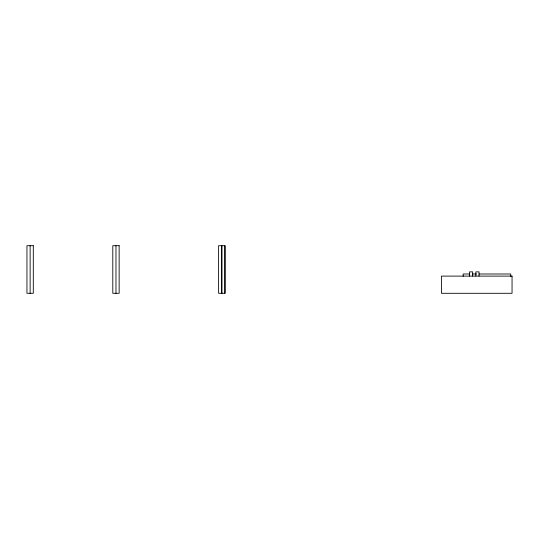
<?xml version="1.0" encoding="UTF-8"?>
<svg xmlns="http://www.w3.org/2000/svg" width="539" height="539" viewBox="0 0 539 539"><rect width="100%" height="100%" fill="white"/><g stroke="black" fill="none" stroke-linecap="round" stroke-linejoin="round"><path stroke-width="0.81" d="M224.958 293.297L224.958 245.703L218.612 245.703L218.612 293.297L224.958 293.297L224.958 245.703M469.846 273.994L463.163 273.994L463.163 276.372M472.353 273.994L476.523 273.994M479.03 273.994L510.763 273.994L510.763 276.372M479.03 276.109L479.03 271.878L475.856 271.878L475.856 276.109M472.683 276.109L472.683 271.878L469.509 271.878L469.509 276.109M115.973 245.703L115.973 293.297M30.123 245.703L30.123 293.297M221.785 245.703L221.785 293.297L221.785 245.703M33.297 245.703L26.95 245.703L26.95 293.297L33.297 293.297L33.297 245.703M119.146 245.703L112.799 245.703L112.799 293.297L119.146 293.297L119.146 245.703M512.05 276.109L441.448 276.109L441.448 293.297L512.05 293.297L512.05 276.109"/></g></svg>
